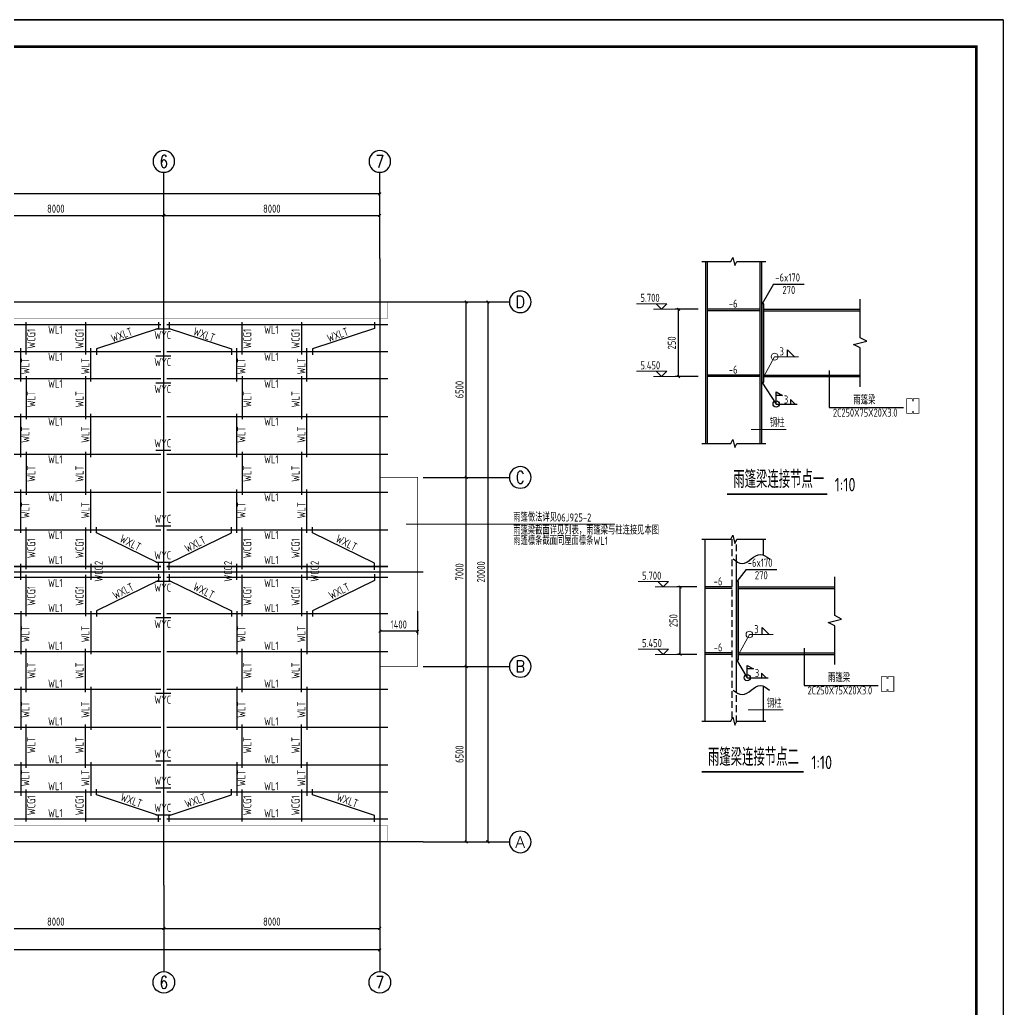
# Model space of a CAD drawing. Header units: millimetres. Extents: x 866561 to 876967, y 40200 to 44891.
# Drawn here: x 871770.3 to 872134.6, y 40432.4 to 40798.7 of the extents above; entities that cross this region are included whole.
import ezdxf
from ezdxf.enums import TextEntityAlignment as Align

# ---------------------------------------------------------------- set-up
doc = ezdxf.new("R2010")
doc.units = ezdxf.units.MM
doc.header["$LTSCALE"] = 1000
doc.header["$MEASUREMENT"] = 0
doc.linetypes.add('( Hidden )', pattern=[0.375, 0.25, -0.125])
doc.linetypes.add('DOTE', pattern=[2.42, 2, -0.2, 0.02, -0.2])
for name, color, linetype in [('10', 7, 'Continuous'), ('1111', 134, 'Continuous'), ('1307', 7, 'Continuous'), ('AXIS', 3, 'Continuous'), ('AXIS_TEXT', 7, 'Continuous'), ('D1', 112, 'Continuous'), ('D2', 6, 'Continuous'), ('DIM', 7, 'Continuous'), ('DOTE', 1, 'DOTE'), ('M_Prof', 2, 'Continuous'), ('M_Thin', 7, 'Continuous'), ('柱子', 8, 'Continuous'), ('标注', 7, 'Continuous'), ('檩条', 34, 'Continuous'), ('索引符号标注', 253, 'Continuous')]:
    doc.layers.add(name, color=color, linetype=linetype)
for name, color, linetype, lineweight in [('_0', 7, 'Continuous', 25), ('D3', 62, 'Continuous', 9), ('LZ', 64, 'Continuous', 9), ('细实线', 1, 'Continuous', 20)]:
    doc.layers.add(name, color=color, linetype=linetype, lineweight=lineweight)
doc.styles.add('_TCH_AXIS', font='COMPLEX', dxfattribs={"bigfont": 'GBCBIG'})
doc.styles.add('COMPLEX', font='COMPLEX')
doc.styles.add('GBHZ', font='gbenor.shx', dxfattribs={"width": 0.9, "bigfont": 'gbcbig.shx'})
doc.styles.add('TSSD_Dimension', font='Tssdeng.shx', dxfattribs={"width": 0.7, "bigfont": 'hztxt.shx'})
doc.styles.add('TSSD_REIN', font='tssdeng.shx', dxfattribs={"width": 0.7, "bigfont": 'tssdchn.shx'})
doc.dimstyles.new('Y10', dxfattribs={"dimscale": 0, "dimtxt": 3, "dimasz": 0.01, "dimexe": 1.2, "dimexo": 1, "dimgap": 1, "dimtad": 1, "dimdec": 0, "dimlfac": 10, "dimzin": 0, "dimdsep": 46, "dimtxsty": 'GBHZ', "dimblk1": 'DX', "dimblk2": 'DX', "dimsah": 1, "dimcen": 0.09, "dimdle": 1, "dimadec": 0, "dimazin": 0, "dimtfac": 1, "dimtdec": 0, "dimtix": 1, "dimtmove": 2, "dimatfit": 3, "dimldrblk": 'DX', "dimfxl": 0, "dimtolj": 1, "dimtzin": 0, "dimarcsym": 0})
doc.dimstyles.new('Y100', dxfattribs={"dimscale": 0, "dimtxt": 3, "dimasz": 0.01, "dimexe": 1.2, "dimexo": 2, "dimgap": 1, "dimtad": 1, "dimdec": 0, "dimlfac": 100, "dimzin": 0, "dimdsep": 46, "dimtxsty": 'GBHZ', "dimblk": 'DX', "dimcen": 0.09, "dimdle": 1, "dimclrd": 7, "dimclre": 7, "dimclrt": 7, "dimadec": 0, "dimazin": 0, "dimtfac": 1, "dimtdec": 0, "dimtix": 1, "dimtmove": 2, "dimatfit": 3, "dimldrblk": 'DX', "dimfxl": 0, "dimtolj": 1, "dimtzin": 0, "dimarcsym": 0})

# ---------------------------------------------------------------- blocks, each defined once
blk = doc.blocks.new('DX')
at = {"color": 0, "linetype": 'ByBlock', "const_width": 40}
blk.add_lwpolyline([(-54, -51), (46, 49)], dxfattribs=at)
blk = doc.blocks.new('*D150')
at = {"layer": 'Defpoints', "color": 0, "linetype": 'ByBlock'}
for p in [(872014.32, 40691.6), (872022.53, 40691.6), (872022.53, 40666.6)]:
    blk.add_point(p, dxfattribs=at)
at = {"layer": 'dim', "color": 0, "linetype": 'ByBlock', "lineweight": -2}
for p, q in [((872021.53, 40691.6), (872013.12, 40691.6)), ((872014.32, 40666.61), (872014.32, 40691.59)), ((872021.53, 40666.6), (872013.12, 40666.6))]:
    blk.add_line(p, q, dxfattribs=at)
at = {"layer": 'dim', "color": 0, "linetype": 'ByBlock', "lineweight": -2, "xscale": 0.01, "yscale": 0.01, "zscale": 0.01}
for p, rotation in [((872014.32, 40691.6), 90), ((872014.32, 40666.6), 270)]:
    blk.add_blockref('DX', p, dxfattribs=dict(at, rotation=rotation))
at = {"layer": 'dim', "color": 0, "linetype": 'ByBlock', "insert": (872011.82, 40679.1), "char_height": 3, "attachment_point": 5, "rotation": 90, "style": 'GBHZ'}
blk.add_mtext('\\A1;250', dxfattribs=at)
blk = doc.blocks.new('*D151')
at = {"layer": 'Defpoints', "color": 0, "linetype": 'ByBlock'}
for p in [(872014.94, 40588.73), (872022.15, 40588.73), (872022.15, 40563.73)]:
    blk.add_point(p, dxfattribs=at)
at = {"layer": 'dim', "color": 0, "linetype": 'ByBlock', "lineweight": -2}
for p, q in [((872021.15, 40588.73), (872013.74, 40588.73)), ((872014.94, 40563.74), (872014.94, 40588.72)), ((872021.15, 40563.73), (872013.74, 40563.73))]:
    blk.add_line(p, q, dxfattribs=at)
at = {"layer": 'dim', "color": 0, "linetype": 'ByBlock', "lineweight": -2, "xscale": 0.01, "yscale": 0.01, "zscale": 0.01}
for p, rotation in [((872014.94, 40588.73), 90), ((872014.94, 40563.73), 270)]:
    blk.add_blockref('DX', p, dxfattribs=dict(at, rotation=rotation))
at = {"layer": 'dim', "color": 0, "linetype": 'ByBlock', "insert": (872012.44, 40576.23), "char_height": 3, "attachment_point": 5, "rotation": 90, "style": 'GBHZ'}
blk.add_mtext('\\A1;250', dxfattribs=at)
blk = doc.blocks.new('_AXISO')
blk.add_circle((0, 0), 0.5)
at = {"layer": 'AXIS_TEXT', "style": 'COMPLEX', "width": 1.041667}
blk.add_attdef('A', text='', height=0.56, dxfattribs=at).set_placement((-0.25, -0.28), (0.25, -0.28), align=Align.FIT)
blk = doc.blocks.new('*D503')
at = {"layer": 'Defpoints', "color": 0, "transparency": 16777216}
for p in [(871743.69, 40478.3), (871823.69, 40478.3), (871823.69, 40462.3)]:
    blk.add_point(p, dxfattribs=at)
at = {"layer": 'dim', "color": 7, "lineweight": -2, "transparency": 16777216}
for p, q in [((871743.69, 40476.3), (871743.69, 40461.1)), ((871823.69, 40476.3), (871823.69, 40461.1)), ((871743.7, 40462.3), (871823.68, 40462.3))]:
    blk.add_line(p, q, dxfattribs=at)
at = {"layer": 'dim', "color": 7, "lineweight": -2, "transparency": 16777216, "xscale": 0.01, "yscale": 0.01, "zscale": 0.01, "rotation": 180}
blk.add_blockref('DX', (871743.69, 40462.3), dxfattribs=at)
at = {"layer": 'dim', "color": 7, "lineweight": -2, "transparency": 16777216, "xscale": 0.01, "yscale": 0.01, "zscale": 0.01}
blk.add_blockref('DX', (871823.69, 40462.3), dxfattribs=at)
at = {"layer": 'dim', "color": 7, "transparency": 16777216, "insert": (871783.69, 40464.8), "char_height": 3, "attachment_point": 5, "style": 'GBHZ'}
blk.add_mtext('\\A1;8000', dxfattribs=at)
blk = doc.blocks.new('*D504')
at = {"layer": 'Defpoints', "color": 0, "transparency": 16777216}
for p in [(871823.69, 40478.3), (871903.69, 40478.3), (871903.69, 40462.3)]:
    blk.add_point(p, dxfattribs=at)
at = {"layer": 'dim', "color": 7, "lineweight": -2, "transparency": 16777216}
for p, q in [((871823.69, 40476.3), (871823.69, 40461.1)), ((871903.69, 40476.3), (871903.69, 40461.1)), ((871823.7, 40462.3), (871903.68, 40462.3))]:
    blk.add_line(p, q, dxfattribs=at)
at = {"layer": 'dim', "color": 7, "lineweight": -2, "transparency": 16777216, "xscale": 0.01, "yscale": 0.01, "zscale": 0.01, "rotation": 180}
blk.add_blockref('DX', (871823.69, 40462.3), dxfattribs=at)
at = {"layer": 'dim', "color": 7, "lineweight": -2, "transparency": 16777216, "xscale": 0.01, "yscale": 0.01, "zscale": 0.01}
blk.add_blockref('DX', (871903.69, 40462.3), dxfattribs=at)
at = {"layer": 'dim', "color": 7, "transparency": 16777216, "insert": (871863.69, 40464.8), "char_height": 3, "attachment_point": 5, "style": 'GBHZ'}
blk.add_mtext('\\A1;8000', dxfattribs=at)
blk = doc.blocks.new('*D505')
at = {"layer": 'Defpoints', "color": 0, "transparency": 16777216}
for p in [(871423.69, 40478.3), (871903.69, 40478.3), (871423.69, 40454.3)]:
    blk.add_point(p, dxfattribs=at)
at = {"layer": 'dim', "color": 7, "lineweight": -2, "transparency": 16777216}
for p, q in [((871423.69, 40476.3), (871423.69, 40453.1)), ((871903.69, 40476.3), (871903.69, 40453.1)), ((871903.68, 40454.3), (871423.7, 40454.3))]:
    blk.add_line(p, q, dxfattribs=at)
at = {"layer": 'dim', "color": 7, "lineweight": -2, "transparency": 16777216, "xscale": 0.01, "yscale": 0.01, "zscale": 0.01, "rotation": 180}
blk.add_blockref('DX', (871423.69, 40454.3), dxfattribs=at)
at = {"layer": 'dim', "color": 7, "lineweight": -2, "transparency": 16777216, "xscale": 0.01, "yscale": 0.01, "zscale": 0.01}
blk.add_blockref('DX', (871903.69, 40454.3), dxfattribs=at)
at = {"layer": 'dim', "color": 7, "transparency": 16777216, "insert": (871663.69, 40456.8), "char_height": 3, "attachment_point": 5, "style": 'GBHZ'}
blk.add_mtext('\\A1;48000', dxfattribs=at)
blk = doc.blocks.new('*D510')
at = {"layer": 'Defpoints', "color": 0, "transparency": 16777216}
for p in [(871919.69, 40559.3), (871935.69, 40559.3), (871919.69, 40494.3)]:
    blk.add_point(p, dxfattribs=at)
at = {"layer": 'dim', "color": 7, "lineweight": -2, "transparency": 16777216}
for p, q in [((871921.69, 40559.3), (871936.89, 40559.3)), ((871935.69, 40494.31), (871935.69, 40559.29)), ((871921.69, 40494.3), (871936.89, 40494.3))]:
    blk.add_line(p, q, dxfattribs=at)
at = {"layer": 'dim', "color": 7, "lineweight": -2, "transparency": 16777216, "xscale": 0.01, "yscale": 0.01, "zscale": 0.01}
for p, rotation in [((871935.69, 40559.3), 90), ((871935.69, 40494.3), 270)]:
    blk.add_blockref('DX', p, dxfattribs=dict(at, rotation=rotation))
at = {"layer": 'dim', "color": 7, "transparency": 16777216, "insert": (871933.19, 40526.8), "char_height": 3, "attachment_point": 5, "rotation": 90, "style": 'GBHZ'}
blk.add_mtext('\\A1;6500', dxfattribs=at)
blk = doc.blocks.new('*D511')
at = {"layer": 'Defpoints', "color": 0, "transparency": 16777216}
for p in [(871919.69, 40629.3), (871935.69, 40629.3), (871919.69, 40559.3)]:
    blk.add_point(p, dxfattribs=at)
at = {"layer": 'dim', "color": 7, "lineweight": -2, "transparency": 16777216}
for p, q in [((871921.69, 40629.3), (871936.89, 40629.3)), ((871935.69, 40559.31), (871935.69, 40629.29)), ((871921.69, 40559.3), (871936.89, 40559.3))]:
    blk.add_line(p, q, dxfattribs=at)
at = {"layer": 'dim', "color": 7, "lineweight": -2, "transparency": 16777216, "xscale": 0.01, "yscale": 0.01, "zscale": 0.01}
for p, rotation in [((871935.69, 40629.3), 90), ((871935.69, 40559.3), 270)]:
    blk.add_blockref('DX', p, dxfattribs=dict(at, rotation=rotation))
at = {"layer": 'dim', "color": 7, "transparency": 16777216, "insert": (871933.19, 40594.3), "char_height": 3, "attachment_point": 5, "rotation": 90, "style": 'GBHZ'}
blk.add_mtext('\\A1;7000', dxfattribs=at)
blk = doc.blocks.new('*D512')
at = {"layer": 'Defpoints', "color": 0, "transparency": 16777216}
for p in [(871919.69, 40694.3), (871935.69, 40694.3), (871919.69, 40629.3)]:
    blk.add_point(p, dxfattribs=at)
at = {"layer": 'dim', "color": 7, "lineweight": -2, "transparency": 16777216}
for p, q in [((871921.69, 40694.3), (871936.89, 40694.3)), ((871935.69, 40629.31), (871935.69, 40694.29)), ((871921.69, 40629.3), (871936.89, 40629.3))]:
    blk.add_line(p, q, dxfattribs=at)
at = {"layer": 'dim', "color": 7, "lineweight": -2, "transparency": 16777216, "xscale": 0.01, "yscale": 0.01, "zscale": 0.01}
for p, rotation in [((871935.69, 40694.3), 90), ((871935.69, 40629.3), 270)]:
    blk.add_blockref('DX', p, dxfattribs=dict(at, rotation=rotation))
at = {"layer": 'dim', "color": 7, "transparency": 16777216, "insert": (871933.19, 40661.8), "char_height": 3, "attachment_point": 5, "rotation": 90, "style": 'GBHZ'}
blk.add_mtext('\\A1;6500', dxfattribs=at)
blk = doc.blocks.new('*D513')
at = {"layer": 'Defpoints', "color": 0, "transparency": 16777216}
for p in [(871919.69, 40694.3), (871919.69, 40494.3), (871943.69, 40494.3)]:
    blk.add_point(p, dxfattribs=at)
at = {"layer": 'dim', "color": 7, "lineweight": -2, "transparency": 16777216}
for p, q in [((871921.69, 40694.3), (871944.89, 40694.3)), ((871943.69, 40694.29), (871943.69, 40494.31)), ((871921.69, 40494.3), (871944.89, 40494.3))]:
    blk.add_line(p, q, dxfattribs=at)
at = {"layer": 'dim', "color": 7, "lineweight": -2, "transparency": 16777216, "xscale": 0.01, "yscale": 0.01, "zscale": 0.01}
for p, rotation in [((871943.69, 40694.3), 90), ((871943.69, 40494.3), 270)]:
    blk.add_blockref('DX', p, dxfattribs=dict(at, rotation=rotation))
at = {"layer": 'dim', "color": 7, "transparency": 16777216, "insert": (871941.19, 40594.3), "char_height": 3, "attachment_point": 5, "rotation": 90, "style": 'GBHZ'}
blk.add_mtext('\\A1;20000', dxfattribs=at)
blk = doc.blocks.new('*D518')
at = {"layer": 'Defpoints', "color": 0, "transparency": 16777216}
for p in [(871823.69, 40726.3), (871743.69, 40710.3), (871823.69, 40710.3)]:
    blk.add_point(p, dxfattribs=at)
at = {"layer": 'dim', "color": 7, "lineweight": -2, "transparency": 16777216}
for p, q in [((871743.69, 40712.3), (871743.69, 40727.5)), ((871743.7, 40726.3), (871823.68, 40726.3)), ((871823.69, 40712.3), (871823.69, 40727.5))]:
    blk.add_line(p, q, dxfattribs=at)
at = {"layer": 'dim', "color": 7, "lineweight": -2, "transparency": 16777216, "xscale": 0.01, "yscale": 0.01, "zscale": 0.01, "rotation": 180}
blk.add_blockref('DX', (871743.69, 40726.3), dxfattribs=at)
at = {"layer": 'dim', "color": 7, "lineweight": -2, "transparency": 16777216, "xscale": 0.01, "yscale": 0.01, "zscale": 0.01}
blk.add_blockref('DX', (871823.69, 40726.3), dxfattribs=at)
at = {"layer": 'dim', "color": 7, "transparency": 16777216, "insert": (871783.69, 40728.8), "char_height": 3, "attachment_point": 5, "style": 'GBHZ'}
blk.add_mtext('\\A1;8000', dxfattribs=at)
blk = doc.blocks.new('*D519')
at = {"layer": 'Defpoints', "color": 0, "transparency": 16777216}
for p in [(871903.69, 40726.3), (871823.69, 40710.3), (871903.69, 40710.3)]:
    blk.add_point(p, dxfattribs=at)
at = {"layer": 'dim', "color": 7, "lineweight": -2, "transparency": 16777216}
for p, q in [((871823.69, 40712.3), (871823.69, 40727.5)), ((871823.7, 40726.3), (871903.68, 40726.3)), ((871903.69, 40712.3), (871903.69, 40727.5))]:
    blk.add_line(p, q, dxfattribs=at)
at = {"layer": 'dim', "color": 7, "lineweight": -2, "transparency": 16777216, "xscale": 0.01, "yscale": 0.01, "zscale": 0.01, "rotation": 180}
blk.add_blockref('DX', (871823.69, 40726.3), dxfattribs=at)
at = {"layer": 'dim', "color": 7, "lineweight": -2, "transparency": 16777216, "xscale": 0.01, "yscale": 0.01, "zscale": 0.01}
blk.add_blockref('DX', (871903.69, 40726.3), dxfattribs=at)
at = {"layer": 'dim', "color": 7, "transparency": 16777216, "insert": (871863.69, 40728.8), "char_height": 3, "attachment_point": 5, "style": 'GBHZ'}
blk.add_mtext('\\A1;8000', dxfattribs=at)
blk = doc.blocks.new('*D520')
at = {"layer": 'Defpoints', "color": 0, "transparency": 16777216}
for p in [(871423.69, 40734.3), (871423.69, 40710.3), (871903.69, 40710.3)]:
    blk.add_point(p, dxfattribs=at)
at = {"layer": 'dim', "color": 7, "lineweight": -2, "transparency": 16777216}
for p, q in [((871423.69, 40712.3), (871423.69, 40735.5)), ((871903.69, 40712.3), (871903.69, 40735.5)), ((871903.68, 40734.3), (871423.7, 40734.3))]:
    blk.add_line(p, q, dxfattribs=at)
at = {"layer": 'dim', "color": 7, "lineweight": -2, "transparency": 16777216, "xscale": 0.01, "yscale": 0.01, "zscale": 0.01, "rotation": 180}
blk.add_blockref('DX', (871423.69, 40734.3), dxfattribs=at)
at = {"layer": 'dim', "color": 7, "lineweight": -2, "transparency": 16777216, "xscale": 0.01, "yscale": 0.01, "zscale": 0.01}
blk.add_blockref('DX', (871903.69, 40734.3), dxfattribs=at)
at = {"layer": 'dim', "color": 7, "transparency": 16777216, "insert": (871663.69, 40736.8), "char_height": 3, "attachment_point": 5, "style": 'GBHZ'}
blk.add_mtext('\\A1;48000', dxfattribs=at)
blk = doc.blocks.new('*D576')
at = {"layer": '_0', "color": 7, "lineweight": -2, "transparency": 16777216}
for p, q in [((871903.69, 40579.77), (871903.69, 40571.11)), ((871917.69, 40579.77), (871917.69, 40571.11)), ((871917.68, 40572.31), (871903.7, 40572.31))]:
    blk.add_line(p, q, dxfattribs=at)
at = {"layer": 'Defpoints', "color": 0, "transparency": 16777216}
for p in [(871903.69, 40581.77), (871917.69, 40581.77), (871903.69, 40572.31)]:
    blk.add_point(p, dxfattribs=at)
at = {"layer": '_0', "color": 7, "lineweight": -2, "transparency": 16777216, "xscale": 0.01, "yscale": 0.01, "zscale": 0.01, "rotation": 180}
blk.add_blockref('DX', (871903.69, 40572.31), dxfattribs=at)
at = {"layer": '_0', "color": 7, "lineweight": -2, "transparency": 16777216, "xscale": 0.01, "yscale": 0.01, "zscale": 0.01}
blk.add_blockref('DX', (871917.69, 40572.31), dxfattribs=at)
at = {"layer": '_0', "color": 7, "transparency": 16777216, "insert": (871910.69, 40574.81), "char_height": 3, "attachment_point": 5, "style": 'GBHZ'}
blk.add_mtext('\\A1;1400', dxfattribs=at)

msp = doc.modelspace()

# ---------------------------------------------------------------- linework, layer by layer
at = {"color": 0}
for p, q in [((872134.569, 40798.747), (871293.569, 40798.747)), ((871293.569, 40798.747), (872134.569, 40798.747)), ((872134.569, 40798.747), (872134.569, 40204.747))]:
    msp.add_line(p, q, dxfattribs=at)
at = {"color": 0, "const_width": 1}
msp.add_lwpolyline([(872124.569, 40214.747), (871318.569, 40214.747), (871318.569, 40788.747), (872124.569, 40788.747)], close=True, dxfattribs=at)
at = {"const_width": 0.6}
for points in [[(872032.312, 40623.094), (872069.385, 40623.094)], [(872022.935, 40520.226), (872060.716, 40520.226)]]:
    msp.add_lwpolyline(points, dxfattribs=at)
at = {"layer": '_0', "color": 0, "const_width": 0.3}
msp.add_lwpolyline([(871903.69, 40629.296), (871917.69, 40629.296), (871917.69, 40559.296), (871903.69, 40559.296)], dxfattribs=at)
at = {"layer": 'AXIS', "color": 0}
for p, q in [((871823.69, 40710.296), (871823.69, 40742.296)), ((871903.69, 40710.296), (871903.69, 40742.296)), ((871919.69, 40694.296), (871951.69, 40694.296)), ((871919.69, 40629.296), (871951.69, 40629.296)), ((871919.69, 40559.296), (871951.69, 40559.296)), ((871919.69, 40494.296), (871951.69, 40494.296)), ((871823.69, 40478.296), (871823.69, 40446.296)), ((871903.69, 40478.296), (871903.69, 40446.296))]:
    msp.add_line(p, q, dxfattribs=at)
at = {"layer": 'D1', "color": 251}
for p, q in [((872054.661, 40673.996), (872054.661, 40676.565)), ((872054.661, 40676.565), (872057.23, 40673.996)), ((872045.284, 40571.128), (872045.284, 40573.697)), ((872045.284, 40573.697), (872047.854, 40571.128))]:
    msp.add_line(p, q, dxfattribs=at)
at = {"layer": 'D2'}
for p, q in [((872024.444, 40641.87), (872024.444, 40709.231)), ((872025.007, 40641.87), (872025.007, 40709.231)), ((872044.576, 40641.87), (872044.576, 40709.231)), ((872045.14, 40641.87), (872045.14, 40709.231)), ((872044.576, 40691.599), (872025.007, 40691.599)), ((872045.94, 40691.599), (872081.566, 40691.599)), ((872044.576, 40691.029), (872025.007, 40691.029)), ((872045.94, 40691.029), (872081.566, 40691.029)), ((872044.576, 40667.159), (872025.007, 40667.159)), ((872044.576, 40666.596), (872025.007, 40666.596)), ((872045.94, 40667.159), (872081.566, 40667.159)), ((872045.94, 40666.596), (872081.566, 40666.596)), ((872024.141, 40539.001), (872024.141, 40606.363)), ((872045.821, 40600.518), (872045.821, 40606.363)), ((872035.763, 40549.65), (872035.763, 40598.211)), ((872034.199, 40588.731), (872024.141, 40588.731)), ((872036.563, 40588.731), (872072.189, 40588.731)), ((872034.199, 40588.161), (872024.141, 40588.161)), ((872036.563, 40588.161), (872072.189, 40588.161)), ((872034.199, 40564.291), (872024.141, 40564.291)), ((872034.199, 40563.728), (872024.141, 40563.728)), ((872036.563, 40564.291), (872072.189, 40564.291)), ((872036.563, 40563.728), (872072.189, 40563.728)), ((872045.821, 40539.001), (872045.821, 40551.957))]:
    msp.add_line(p, q, dxfattribs=at)
at = {"layer": 'D2', "linetype": '( Hidden )', "ltscale": 0.01}
for p, q in [((872034.199, 40540.16), (872034.199, 40607.385)), ((872035.763, 40598.211), (872035.763, 40606.011)), ((872035.763, 40538.65), (872035.763, 40549.65))]:
    msp.add_line(p, q, dxfattribs=at)
at = {"layer": 'D2'}
for points in [[(872045.14, 40664.596), (872045.94, 40664.596), (872045.94, 40693.596), (872045.14, 40693.596)], [(872035.763, 40561.728), (872036.563, 40561.728), (872036.563, 40590.728), (872035.763, 40590.728)]]:
    msp.add_lwpolyline(points, close=True, dxfattribs=at)
at = {"layer": 'D3'}
for p, q in [((872006.016, 40693.597), (871998.703, 40693.597)), ((872006.016, 40693.597), (872010.012, 40693.597)), ((872006.016, 40693.597), (872008.014, 40691.599)), ((872010.012, 40693.597), (872008.014, 40691.599)), ((872006.016, 40668.594), (871998.703, 40668.594)), ((872006.016, 40668.594), (872010.012, 40668.594)), ((872006.016, 40668.594), (872008.014, 40666.596)), ((872010.012, 40668.594), (872008.014, 40666.596)), ((872006.638, 40590.729), (871999.325, 40590.729)), ((872006.638, 40590.729), (872010.635, 40590.729)), ((872006.638, 40590.729), (872008.637, 40588.731)), ((872010.635, 40590.729), (872008.637, 40588.731)), ((872006.638, 40565.726), (871999.325, 40565.726)), ((872006.638, 40565.726), (872010.635, 40565.726)), ((872006.638, 40565.726), (872008.637, 40563.728)), ((872010.635, 40565.726), (872008.637, 40563.728))]:
    msp.add_line(p, q, dxfattribs=at)
for points in [[(872013.118, 40691.599), (872005.004, 40691.599)], [(872013.118, 40666.596), (872005.004, 40666.596)], [(872013.741, 40588.731), (872005.627, 40588.731)], [(872013.741, 40563.728), (872005.627, 40563.728)]]:
    msp.add_lwpolyline(points, dxfattribs=at)
at = {"layer": 'dim'}
for p, q in [((872045.14, 40664.596), (872050.482, 40656.44)), ((872050.482, 40656.44), (872050.482, 40660.992)), ((872050.482, 40660.992), (872052.848, 40659.664)), ((872052.848, 40659.664), (872050.482, 40659.664)), ((872050.482, 40656.44), (872058.275, 40656.44)), ((872055.834, 40658.154), (872057.547, 40656.44)), ((872055.834, 40658.154), (872055.834, 40656.44)), ((872035.763, 40561.728), (872039.746, 40555.123)), ((872039.746, 40555.123), (872039.746, 40559.675)), ((872039.746, 40559.675), (872042.112, 40558.347)), ((872042.112, 40558.347), (872039.746, 40558.347)), ((872045.098, 40556.837), (872046.812, 40555.123)), ((872045.098, 40556.837), (872045.098, 40555.123)), ((872039.746, 40555.123), (872047.54, 40555.123))]:
    msp.add_line(p, q, dxfattribs=at)
at = {"layer": 'dim', "const_width": 0.263}
for points in [[(872100.925, 40657.453), (872100.925, 40658.415), (872098.771, 40658.415), (872098.771, 40652.987), (872100.925, 40652.987), (872100.925, 40653.823)], [(872101.274, 40657.453), (872101.274, 40658.415), (872103.427, 40658.415), (872103.427, 40652.987), (872101.274, 40652.987), (872101.274, 40653.823)], [(872091.548, 40554.585), (872091.548, 40555.547), (872089.394, 40555.547), (872089.394, 40550.118), (872091.548, 40550.118), (872091.548, 40550.955)], [(872091.897, 40554.585), (872091.897, 40555.547), (872094.051, 40555.547), (872094.051, 40550.118), (872091.897, 40550.118), (872091.897, 40550.955)]]:
    msp.add_lwpolyline(points, dxfattribs=at)
at = {"layer": 'dim'}
for centre in [(872050.482, 40656.44), (872039.746, 40555.123)]:
    msp.add_circle(centre, 1.145, dxfattribs=at)
for points in [[(872050.482, 40659.664), (872050.482, 40660.992), (872052.848, 40659.664), (872050.482, 40659.664)], [(872039.746, 40558.347), (872039.746, 40559.675), (872042.112, 40558.347), (872039.746, 40558.347)]]:
    msp.add_solid(points, dxfattribs=at)
at = {"layer": 'DOTE', "linetype": 'DOTE'}
for p, q in [((871823.69, 40478.296), (871823.69, 40710.296)), ((871903.69, 40710.296), (871903.69, 40478.296)), ((871407.69, 40694.296), (871919.69, 40694.296)), ((871407.69, 40594.296), (871919.69, 40594.296)), ((871919.69, 40494.296), (871407.69, 40494.296))]:
    msp.add_line(p, q, dxfattribs=at)
at = {"layer": 'LZ'}
for p, q in [((872041.166, 40647.076), (872054.15, 40647.076)), ((871990.773, 40611.965), (871913.401, 40611.965)), ((872040.073, 40543.166), (872053.057, 40543.166))]:
    msp.add_line(p, q, dxfattribs=at)
at = {"layer": 'M_Prof'}
for points in [[(872034.523, 40599.099), (872037.899, 40597.411), (872041.275, 40599.099), (872044.651, 40600.787), (872048.027, 40599.099)], [(872034.523, 40550.538), (872037.899, 40548.85), (872041.275, 40550.538), (872044.651, 40552.226), (872048.027, 40550.538)]]:
    msp.add_spline(points, degree=3, dxfattribs=at)
at = {"layer": 'M_Thin', "color": 7, "linetype": 'ByBlock'}
for points in [[(872022.944, 40709.231), (872033.667, 40709.231), (872034.417, 40710.731), (872035.167, 40707.731), (872035.917, 40709.231), (872046.64, 40709.231)], [(872022.944, 40641.87), (872033.667, 40641.87), (872034.417, 40643.37), (872035.167, 40640.37), (872035.917, 40641.87), (872046.64, 40641.87)], [(872022.966, 40606.363), (872033.688, 40606.363), (872034.438, 40607.863), (872035.188, 40604.863), (872035.938, 40606.363), (872046.661, 40606.363)], [(872022.966, 40539.001), (872033.688, 40539.001), (872034.438, 40540.501), (872035.188, 40537.501), (872035.938, 40539.001), (872046.661, 40539.001)]]:
    msp.add_lwpolyline(points, dxfattribs=at)
at = {"layer": 'M_Thin', "elevation": 4.164}
for points in [[(872081.566, 40662.846), (872081.566, 40677.222), (872079.065, 40678.473), (872084.066, 40679.723), (872081.566, 40680.973), (872081.566, 40695.35)], [(872072.189, 40559.977), (872072.189, 40574.354), (872069.689, 40575.604), (872074.689, 40576.854), (872072.189, 40578.105), (872072.189, 40592.481)]]:
    msp.add_lwpolyline(points, dxfattribs=at)
at = {"layer": '柱子'}
for p, q in [((872049.532, 40700.812), (872045.34, 40693.596)), ((872049.532, 40700.812), (872060.884, 40700.812)), ((872039.329, 40595.194), (872035.963, 40590.728)), ((872039.329, 40595.194), (872050.682, 40595.194))]:
    msp.add_line(p, q, dxfattribs=at)
at = {"layer": '标注', "const_width": 0.15}
for points in [[(871420.69, 40694.296), (871420.69, 40688.296), (871906.69, 40688.296), (871906.69, 40694.296)], [(871420.69, 40494.296), (871420.69, 40500.296), (871906.69, 40500.296), (871906.69, 40494.296)]]:
    msp.add_lwpolyline(points, close=True, dxfattribs=at)
at = {"layer": '檩条', "color": 4, "linetype": 'ByBlock'}
for p, q in [((871770.69, 40664.796), (871770.69, 40677.187)), ((871796.69, 40664.796), (871796.69, 40677.187)), ((871850.69, 40664.796), (871850.69, 40677.187)), ((871876.69, 40664.796), (871876.69, 40677.187)), ((871770.69, 40636.796), (871770.69, 40652.796)), ((871796.69, 40636.796), (871796.69, 40652.796)), ((871850.69, 40636.796), (871850.69, 40652.796)), ((871876.69, 40636.796), (871876.69, 40652.796)), ((871770.69, 40608.796), (871770.69, 40624.796)), ((871796.69, 40608.796), (871796.69, 40624.796)), ((871850.69, 40608.796), (871850.69, 40624.796)), ((871876.69, 40608.796), (871876.69, 40624.796)), ((871770.69, 40579.796), (871770.69, 40563.796)), ((871796.69, 40579.796), (871796.69, 40563.796)), ((871850.69, 40579.796), (871850.69, 40563.796)), ((871876.69, 40579.796), (871876.69, 40563.796)), ((871770.69, 40551.796), (871770.69, 40535.796)), ((871796.69, 40551.796), (871796.69, 40535.796)), ((871850.69, 40551.796), (871850.69, 40535.796)), ((871876.69, 40551.796), (871876.69, 40535.796)), ((871770.69, 40523.796), (871770.69, 40511.406)), ((871796.69, 40523.796), (871796.69, 40511.406)), ((871850.69, 40523.796), (871850.69, 40511.406)), ((871876.69, 40523.796), (871876.69, 40511.406))]:
    msp.add_line(p, q, dxfattribs=at)
at = {"layer": '檩条', "color": 4}
for p, q in [((871772.69, 40666.796), (871772.69, 40650.796)), ((871794.69, 40666.796), (871794.69, 40650.796)), ((871852.69, 40666.796), (871852.69, 40650.796)), ((871874.69, 40666.796), (871874.69, 40650.796)), ((871772.69, 40638.796), (871772.69, 40622.796)), ((871794.69, 40638.796), (871794.69, 40622.796)), ((871852.69, 40638.796), (871852.69, 40622.796)), ((871874.69, 40638.796), (871874.69, 40622.796)), ((871772.69, 40549.796), (871772.69, 40565.796)), ((871794.69, 40549.796), (871794.69, 40565.796)), ((871852.69, 40549.796), (871852.69, 40565.796)), ((871874.69, 40549.796), (871874.69, 40565.796)), ((871772.69, 40521.796), (871772.69, 40537.796)), ((871794.69, 40521.796), (871794.69, 40537.796)), ((871852.69, 40521.796), (871852.69, 40537.796)), ((871874.69, 40521.796), (871874.69, 40537.796))]:
    msp.add_line(p, q, dxfattribs=at)
at = {"layer": '檩条', "color": 4, "const_width": 0.5}
for points in [[(871822.69, 40685.796), (871744.69, 40685.796)], [(871772.69, 40686.796), (871772.69, 40674.796)], [(871794.69, 40686.796), (871794.69, 40674.796)], [(871906.69, 40685.796), (871824.69, 40685.796)], [(871852.69, 40686.796), (871852.69, 40674.796)], [(871874.69, 40686.796), (871874.69, 40674.796)], [(871822.69, 40675.796), (871744.69, 40675.796)], [(871906.69, 40675.796), (871824.69, 40675.796)], [(871822.69, 40665.796), (871744.69, 40665.796)], [(871906.69, 40665.796), (871824.69, 40665.796)], [(871744.69, 40651.796), (871822.69, 40651.796)], [(871824.69, 40651.796), (871906.69, 40651.796)], [(871744.69, 40637.796), (871822.69, 40637.796)], [(871824.69, 40637.796), (871906.69, 40637.796)], [(871744.69, 40623.796), (871822.69, 40623.796)], [(871824.69, 40623.796), (871906.69, 40623.796)], [(871772.69, 40595.296), (871772.69, 40610.796)], [(871794.69, 40595.296), (871794.69, 40610.796)], [(871852.69, 40595.296), (871852.69, 40610.796)], [(871874.69, 40595.296), (871874.69, 40610.796)], [(871744.69, 40609.796), (871822.69, 40609.796)], [(871824.69, 40609.796), (871906.69, 40609.796)], [(871744.69, 40596.296), (871822.69, 40596.296)], [(871770.69, 40597.296), (871770.69, 40591.296)], [(871796.69, 40597.296), (871796.69, 40591.296)], [(871824.69, 40596.296), (871906.69, 40596.296)], [(871850.69, 40597.296), (871850.69, 40591.296)], [(871876.69, 40597.296), (871876.69, 40591.296)], [(871744.69, 40592.296), (871822.69, 40592.296)], [(871772.69, 40593.296), (871772.69, 40577.796)], [(871794.69, 40593.296), (871794.69, 40577.796)], [(871824.69, 40592.296), (871906.69, 40592.296)], [(871852.69, 40593.296), (871852.69, 40577.796)], [(871874.69, 40593.296), (871874.69, 40577.796)], [(871744.69, 40578.796), (871822.69, 40578.796)], [(871824.69, 40578.796), (871906.69, 40578.796)], [(871744.69, 40564.796), (871822.69, 40564.796)], [(871824.69, 40564.796), (871906.69, 40564.796)], [(871744.69, 40550.796), (871822.69, 40550.796)], [(871824.69, 40550.796), (871906.69, 40550.796)], [(871744.69, 40536.796), (871822.69, 40536.796)], [(871824.69, 40536.796), (871906.69, 40536.796)], [(871822.69, 40522.796), (871744.69, 40522.796)], [(871906.69, 40522.796), (871824.69, 40522.796)], [(871822.69, 40512.796), (871744.69, 40512.796)], [(871772.69, 40501.796), (871772.69, 40513.796)], [(871794.69, 40501.796), (871794.69, 40513.796)], [(871906.69, 40512.796), (871824.69, 40512.796)], [(871852.69, 40501.796), (871852.69, 40513.796)], [(871874.69, 40501.796), (871874.69, 40513.796)], [(871822.69, 40502.796), (871744.69, 40502.796)], [(871906.69, 40502.796), (871824.69, 40502.796)]]:
    msp.add_lwpolyline(points, dxfattribs=at)
at = {"layer": '檩条', "color": 4, "linetype": 'ByBlock'}
for points in [[(871821.69, 40686.797), (871821.69, 40684.447), (871798.69, 40676.866), (871798.69, 40674.726)], [(871825.69, 40686.797), (871825.69, 40684.447), (871848.69, 40676.866), (871848.69, 40674.726)], [(871901.69, 40686.797), (871901.69, 40684.447), (871878.69, 40676.866), (871878.69, 40674.726)], [(871821.69, 40595.121), (871821.69, 40597.471), (871798.69, 40608.726), (871798.69, 40610.866)], [(871825.69, 40595.121), (871825.69, 40597.471), (871848.69, 40608.726), (871848.69, 40610.866)], [(871901.69, 40595.121), (871901.69, 40597.471), (871878.69, 40608.726), (871878.69, 40610.866)], [(871821.69, 40593.471), (871821.69, 40591.121), (871798.69, 40579.866), (871798.69, 40577.726)], [(871825.69, 40593.471), (871825.69, 40591.121), (871848.69, 40579.866), (871848.69, 40577.726)], [(871901.69, 40593.471), (871901.69, 40591.121), (871878.69, 40579.866), (871878.69, 40577.726)], [(871821.69, 40501.795), (871821.69, 40504.146), (871798.69, 40511.726), (871798.69, 40513.866)], [(871825.69, 40501.795), (871825.69, 40504.146), (871848.69, 40511.726), (871848.69, 40513.866)], [(871901.69, 40501.795), (871901.69, 40504.146), (871878.69, 40511.726), (871878.69, 40513.866)]]:
    msp.add_lwpolyline(points, dxfattribs=at)
at = {"layer": '檩条', "color": 6, "const_width": 0.5}
for points in [[(871820.706, 40684.296), (871826.373, 40684.296)], [(871820.706, 40674.296), (871826.373, 40674.296)], [(871820.706, 40664.296), (871826.373, 40664.296)], [(871820.706, 40639.296), (871826.373, 40639.296)], [(871820.706, 40611.296), (871826.373, 40611.296)], [(871820.706, 40597.796), (871826.373, 40597.796)], [(871820.706, 40590.796), (871826.373, 40590.796)], [(871820.706, 40577.296), (871826.373, 40577.296)], [(871820.706, 40549.296), (871826.373, 40549.296)], [(871820.706, 40524.296), (871826.373, 40524.296)], [(871820.706, 40514.296), (871826.373, 40514.296)], [(871820.706, 40504.296), (871826.373, 40504.296)]]:
    msp.add_lwpolyline(points, dxfattribs=at)
at = {"layer": '索引符号标注', "ltscale": 0.005}
for p, q in [((872070.164, 40668.874, 4.164), (872070.164, 40655.144)), ((872070.164, 40655.144), (872097.611, 40655.144)), ((872060.787, 40566.006, 4.164), (872060.787, 40552.276)), ((872060.787, 40552.276), (872088.234, 40552.276))]:
    msp.add_line(p, q, dxfattribs=at)
at = {"layer": '细实线', "color": 251}
for p, q in [((872049.921, 40673.996), (872045.94, 40666.596)), ((872049.921, 40673.996), (872058.738, 40673.996)), ((872040.544, 40571.128), (872036.563, 40563.728)), ((872040.544, 40571.128), (872049.361, 40571.128))]:
    msp.add_line(p, q, dxfattribs=at)
for centre in [(872049.921, 40673.996), (872040.544, 40571.128)]:
    msp.add_circle(centre, 1.238, dxfattribs=at)

# ---------------------------------------------------------------- block references
at = {"layer": 'AXIS', "color": 0}
ref = msp.add_blockref('_AXISO', (871823.69, 40746.296), dxfattribs=dict(at, xscale=-8, yscale=8, zscale=8, rotation=180))
ref.add_attrib('A', '6', dxfattribs={"layer": 'AXIS_TEXT', "color": 0, "height": 4.659, "style": '_TCH_AXIS'}).set_placement((871822.136, 40743.967), (871825.243, 40743.967), align=Align.FIT)
ref = msp.add_blockref('_AXISO', (871903.69, 40746.296), dxfattribs=dict(at, xscale=-8, yscale=8, zscale=8, rotation=180))
ref.add_attrib('A', '7', dxfattribs={"layer": 'AXIS_TEXT', "color": 0, "height": 4.659, "style": '_TCH_AXIS'}).set_placement((871902.136, 40743.967), (871905.243, 40743.967), align=Align.FIT)
ref = msp.add_blockref('_AXISO', (871955.69, 40694.296), dxfattribs=dict(at, xscale=-8, yscale=8, zscale=8))
ref.add_attrib('A', 'D', dxfattribs={"layer": 'AXIS_TEXT', "color": 0, "height": 4.353, "style": '_TCH_AXIS'}).set_placement((871953.928, 40692.12), (871957.451, 40692.12), align=Align.FIT)
ref = msp.add_blockref('_AXISO', (871955.69, 40629.296), dxfattribs=dict(at, xscale=-8, yscale=8, zscale=8))
ref.add_attrib('A', 'C', dxfattribs={"layer": 'AXIS_TEXT', "color": 0, "height": 4.557, "style": '_TCH_AXIS'}).set_placement((871954.062, 40627.018), (871957.317, 40627.018), align=Align.FIT)
ref = msp.add_blockref('_AXISO', (871955.69, 40559.296), dxfattribs=dict(at, xscale=-8, yscale=8, zscale=8))
ref.add_attrib('A', 'B', dxfattribs={"layer": 'AXIS_TEXT', "color": 0, "height": 4.353, "style": '_TCH_AXIS'}).set_placement((871953.928, 40557.12), (871957.451, 40557.12), align=Align.FIT)
ref = msp.add_blockref('_AXISO', (871955.69, 40494.296), dxfattribs=dict(at, xscale=-8, yscale=8, zscale=8))
ref.add_attrib('A', 'A', dxfattribs={"layer": 'AXIS_TEXT', "color": 0, "height": 4.252, "style": '_TCH_AXIS'}).set_placement((871953.867, 40492.17), (871957.512, 40492.17), align=Align.FIT)
ref = msp.add_blockref('_AXISO', (871823.69, 40442.296), dxfattribs=dict(at, xscale=8, yscale=8, zscale=8))
ref.add_attrib('A', '6', dxfattribs={"layer": 'AXIS_TEXT', "color": 0, "height": 4.659, "style": '_TCH_AXIS'}).set_placement((871822.136, 40439.967), (871825.243, 40439.967), align=Align.FIT)
ref = msp.add_blockref('_AXISO', (871903.69, 40442.296), dxfattribs=dict(at, xscale=8, yscale=8, zscale=8))
ref.add_attrib('A', '7', dxfattribs={"layer": 'AXIS_TEXT', "color": 0, "height": 4.659, "style": '_TCH_AXIS'}).set_placement((871902.136, 40439.967), (871905.243, 40439.967), align=Align.FIT)

# ---------------------------------------------------------------- texts
at = {"layer": '10', "style": 'GBHZ', "width": 0.9}
for s, p in [('雨篷梁连接节点一', (872034.588, 40625.336)), ('雨篷梁连接节点二', (872025.211, 40522.467))]:
    msp.add_text(s, height=6.5, dxfattribs=at).set_placement(p)
at = {"layer": '1111', "style": 'TSSD_REIN', "width": 0.7}
for s, rotation, p in [('雨篷梁', 360, (872079.069, 40656.375)), ('2C250X75X20X3.0', 0, (872071.512, 40651.773)), ('钢柱', 0, (872048.098, 40647.941)), ('雨篷梁', 360, (872069.692, 40553.507)), ('2C250X75X20X3.0', 0, (872062.135, 40548.904)), ('钢柱', 0, (872047.005, 40544.031))]:
    msp.add_text(s, height=3, rotation=rotation, dxfattribs=at).set_placement(p)
at = {"layer": '1307'}
for s, height, style, width, p in [('-6x170', 3, 'GBHZ', 0.9, (872050.168, 40701.823)), ('270', 3, 'GBHZ', 0.9, (872052.799, 40697.18)), ('5.700', 3, 'GBHZ', 0.9, (872000.205, 40694.295)), ('-6', 3, 'GBHZ', 0.9, (872032.949, 40692.155)), ('WL1', 3, 'GBHZ', 0.9, (871780.812, 40682.466)), ('WL1', 3, 'GBHZ', 0.9, (871860.812, 40682.466)), ('3', 3, 'TSSD_Dimension', 0.7, (872051.752, 40674.443)), ('WL1', 3, 'GBHZ', 0.9, (871780.812, 40672.466)), ('WL1', 3, 'GBHZ', 0.9, (871860.812, 40672.466)), ('5.450', 3, 'GBHZ', 0.9, (872000.205, 40669.291)), ('-6', 3, 'GBHZ', 0.9, (872032.949, 40667.694)), ('WL1', 3, 'GBHZ', 0.9, (871780.812, 40662.466)), ('WL1', 3, 'GBHZ', 0.9, (871860.812, 40662.466)), ('3', 3, 'TSSD_Dimension', 0.7, (872053.344, 40656.645)), ('WL1', 3, 'GBHZ', 0.9, (871780.812, 40648.466)), ('WL1', 3, 'GBHZ', 0.9, (871860.812, 40648.466)), ('WL1', 3, 'GBHZ', 0.9, (871780.812, 40634.466)), ('WL1', 3, 'GBHZ', 0.9, (871860.812, 40634.466)), ('1:10', 5, 'GBHZ', 0.9, (872072.15, 40624.111, -0.009)), ('WL1', 3, 'GBHZ', 0.9, (871780.812, 40620.466)), ('WL1', 3, 'GBHZ', 0.9, (871860.812, 40620.466)), ('雨篷做法详见06J925-2', 3, 'GBHZ', 0.9, (871953.098, 40612.948)), ('雨篷梁截面详见列表，雨篷梁与柱连接见本图', 3, 'GBHZ', 0.9, (871953.098, 40608.19)), ('WL1', 3, 'GBHZ', 0.9, (871780.812, 40606.466)), ('WL1', 3, 'GBHZ', 0.9, (871860.812, 40606.466)), ('雨篷檩条截面同屋面檩条WL1', 3, 'GBHZ', 0.9, (871953.098, 40604.316)), ('WL1', 3, 'GBHZ', 0.9, (871780.812, 40597.238)), ('WL1', 3, 'GBHZ', 0.9, (871860.812, 40597.238)), ('-6x170', 3, 'GBHZ', 0.9, (872039.965, 40596.206)), ('5.700', 3, 'GBHZ', 0.9, (872000.828, 40591.426)), ('270', 3, 'GBHZ', 0.9, (872042.596, 40591.563)), ('WL1', 3, 'GBHZ', 0.9, (871780.812, 40588.688)), ('WL1', 3, 'GBHZ', 0.9, (871860.812, 40588.688)), ('-6', 3, 'GBHZ', 0.9, (872027.346, 40589.287)), ('WL1', 3, 'GBHZ', 0.9, (871780.812, 40579.46)), ('WL1', 3, 'GBHZ', 0.9, (871860.812, 40579.46)), ('3', 3, 'TSSD_Dimension', 0.7, (872042.375, 40571.575)), ('WL1', 3, 'GBHZ', 0.9, (871780.812, 40565.46)), ('WL1', 3, 'GBHZ', 0.9, (871860.812, 40565.46)), ('5.450', 3, 'GBHZ', 0.9, (872000.828, 40566.423)), ('-6', 3, 'GBHZ', 0.9, (872027.346, 40564.826)), ('3', 3, 'TSSD_Dimension', 0.7, (872042.609, 40555.329)), ('WL1', 3, 'GBHZ', 0.9, (871780.812, 40551.46)), ('WL1', 3, 'GBHZ', 0.9, (871860.812, 40551.46)), ('WL1', 3, 'GBHZ', 0.9, (871780.812, 40537.46)), ('WL1', 3, 'GBHZ', 0.9, (871860.812, 40537.46)), ('WL1', 3, 'GBHZ', 0.9, (871780.812, 40523.46)), ('WL1', 3, 'GBHZ', 0.9, (871860.812, 40523.46)), ('1:10', 5, 'GBHZ', 0.9, (872063.481, 40521.243, -0.009)), ('WL1', 3, 'GBHZ', 0.9, (871780.812, 40513.46)), ('WL1', 3, 'GBHZ', 0.9, (871860.812, 40513.46)), ('WL1', 3, 'GBHZ', 0.9, (871780.812, 40503.46)), ('WL1', 3, 'GBHZ', 0.9, (871860.812, 40503.46))]:
    msp.add_text(s, height=height, dxfattribs=dict(at, style=style, width=width)).set_placement(p)
at = {"layer": '1307', "style": 'GBHZ', "width": 0.9}
for s, rotation, p in [('WXLT', 19.9872, (871804.778, 40679.288)), ('WXLT', 340.0128, (871834.311, 40682.179)), ('WXLT', 19.9872, (871884.778, 40679.288)), ('WCG1', 90, (871776.082, 40676.96)), ('WCG1', 90, (871793.963, 40676.96)), ('WCG1', 90, (871856.082, 40676.96)), ('WCG1', 90, (871873.963, 40676.96)), ('WLT', 90, (871773.935, 40667.447)), ('WLT', 90, (871796.111, 40667.447)), ('WLT', 90, (871853.935, 40667.447)), ('WLT', 90, (871876.111, 40667.447)), ('WLT', 90, (871776.082, 40655.23)), ('WLT', 90, (871793.963, 40655.23)), ('WLT', 90, (871856.082, 40655.23)), ('WLT', 90, (871873.963, 40655.23)), ('WLT', 90, (871773.935, 40642.1)), ('WLT', 90, (871796.111, 40642.1)), ('WLT', 90, (871853.935, 40642.1)), ('WLT', 90, (871876.111, 40642.1)), ('WLT', 90, (871776.082, 40627.63)), ('WLT', 90, (871793.963, 40627.63)), ('WLT', 90, (871856.082, 40627.63)), ('WLT', 90, (871873.963, 40627.63)), ('WLT', 90, (871773.935, 40614.1)), ('WLT', 90, (871796.111, 40614.1)), ('WLT', 90, (871853.935, 40614.1)), ('WLT', 90, (871876.111, 40614.1)), ('WXLT', 332.72655, (871807.06, 40605.624)), ('WXLT', 27.27345, (871832.37, 40601.38)), ('WXLT', 332.72655, (871887.06, 40605.624)), ('WCG1', 90, (871776.082, 40599.383)), ('WCG1', 90, (871793.963, 40599.383)), ('WCG1', 90, (871856.082, 40599.383)), ('WCG1', 90, (871873.963, 40599.383)), ('WCG2', 90, (871801.057, 40590.674)), ('WCG2', 90, (871848.989, 40590.674)), ('WCG2', 90, (871881.057, 40590.674)), ('WCG1', 90, (871776.082, 40581.77)), ('WCG1', 90, (871793.963, 40581.77)), ('WXLT', 27.27345, (871805.703, 40583.999)), ('WXLT', 332.72655, (871834.21, 40587.848)), ('WCG1', 90, (871856.082, 40581.77)), ('WCG1', 90, (871873.963, 40581.77)), ('WXLT', 27.27345, (871885.703, 40583.999)), ('WLT', 90, (871773.935, 40568.253)), ('WLT', 90, (871796.111, 40568.253)), ('WLT', 90, (871853.935, 40568.253)), ('WLT', 90, (871876.111, 40568.253)), ('WLT', 90, (871776.082, 40554.723)), ('WLT', 90, (871793.963, 40554.723)), ('WLT', 90, (871856.082, 40554.723)), ('WLT', 90, (871873.963, 40554.723)), ('WLT', 90, (871773.935, 40540.253)), ('WLT', 90, (871796.111, 40540.253)), ('WLT', 90, (871853.935, 40540.253)), ('WLT', 90, (871876.111, 40540.253)), ('WLT', 90, (871776.082, 40527.123)), ('WLT', 90, (871793.963, 40527.123)), ('WLT', 90, (871856.082, 40527.123)), ('WLT', 90, (871873.963, 40527.123)), ('WLT', 90, (871773.935, 40514.906)), ('WLT', 90, (871796.111, 40514.906)), ('WLT', 90, (871853.935, 40514.906)), ('WLT', 90, (871876.111, 40514.906)), ('WXLT', 340.0128, (871807.347, 40509.699)), ('WXLT', 19.9872, (871832.138, 40506.828)), ('WXLT', 340.0128, (871887.347, 40509.699)), ('WCG1', 90, (871776.082, 40504.193)), ('WCG1', 90, (871793.963, 40504.193)), ('WCG1', 90, (871856.082, 40504.193)), ('WCG1', 90, (871873.963, 40504.193))]:
    msp.add_text(s, height=3, rotation=rotation, dxfattribs=at).set_placement(p)
at = {"layer": '檩条', "color": 6, "style": 'GBHZ', "width": 0.9}
for p in [(871820.157, 40680.487), (871820.157, 40670.487), (871820.157, 40660.487), (871820.157, 40640.439), (871820.157, 40612.439), (871820.157, 40598.939), (871820.157, 40586.987), (871820.157, 40573.487), (871820.157, 40545.487), (871820.157, 40525.439), (871820.157, 40515.439), (871820.157, 40505.439)]:
    msp.add_text('WYC', height=3, dxfattribs=at).set_placement(p)

# ---------------------------------------------------------------- dimensions: what is measured, and where the dimension line sits
at = {"layer": '_0'}
dim = msp.add_linear_dim(base=(871903.69, 40572.308), p1=(871917.69, 40581.77), p2=(871903.69, 40581.77), dimstyle='Y100', override={"dimscale": 1, "dimfxl": 2}, dxfattribs=at)
dim.commit()
dim.dimension.update_dxf_attribs({"geometry": '*D576', "text_midpoint": (871910.69, 40574.808)})
at = {"layer": 'dim'}
for base, p1, p2, picture, middle in [((871423.69, 40734.296), (871903.69, 40710.296), (871423.69, 40710.296), '*D520', (871663.69, 40736.796)), ((871823.69, 40726.296), (871743.69, 40710.296), (871823.69, 40710.296), '*D518', (871783.69, 40728.796)), ((871903.69, 40726.296), (871823.69, 40710.296), (871903.69, 40710.296), '*D519', (871863.69, 40728.796)), ((871423.69, 40454.296), (871903.69, 40478.296), (871423.69, 40478.296), '*D505', (871663.69, 40456.796)), ((871823.69, 40462.296), (871743.69, 40478.296), (871823.69, 40478.296), '*D503', (871783.69, 40464.796)), ((871903.69, 40462.296), (871823.69, 40478.296), (871903.69, 40478.296), '*D504', (871863.69, 40464.796))]:
    dim = msp.add_linear_dim(base=base, p1=p1, p2=p2, dimstyle='Y100', override={"dimscale": 1, "dimfxl": 2}, dxfattribs=at)
    dim.commit()
    dim.dimension.update_dxf_attribs({"geometry": picture, "text_midpoint": middle})
for base, p1, p2, picture, middle in [((871935.69, 40694.296), (871919.69, 40629.296), (871919.69, 40694.296), '*D512', (871933.19, 40661.796)), ((871943.69, 40494.296), (871919.69, 40694.296), (871919.69, 40494.296), '*D513', (871941.19, 40594.296)), ((871935.69, 40629.296), (871919.69, 40559.296), (871919.69, 40629.296), '*D511', (871933.19, 40594.296)), ((871935.69, 40559.296), (871919.69, 40494.296), (871919.69, 40559.296), '*D510', (871933.19, 40526.796))]:
    dim = msp.add_linear_dim(base=base, p1=p1, p2=p2, angle=90, dimstyle='Y100', override={"dimscale": 1, "dimfxl": 2}, dxfattribs=at)
    dim.commit()
    dim.dimension.update_dxf_attribs({"geometry": picture, "text_midpoint": middle})
at = {"layer": 'dim', "linetype": 'ByBlock'}
for base, p1, p2, picture, middle in [((872014.318, 40691.599), (872022.527, 40666.596), (872022.527, 40691.599), '*D150', (872011.818, 40679.098)), ((872014.941, 40588.731), (872022.15, 40563.728), (872022.15, 40588.731), '*D151', (872012.441, 40576.229))]:
    dim = msp.add_linear_dim(base=base, p1=p1, p2=p2, angle=90, dimstyle='Y10', override={"dimscale": 1}, dxfattribs=at)
    dim.commit()
    dim.dimension.update_dxf_attribs({"geometry": picture, "text_midpoint": middle})

doc.saveas('drawing.dxf')
